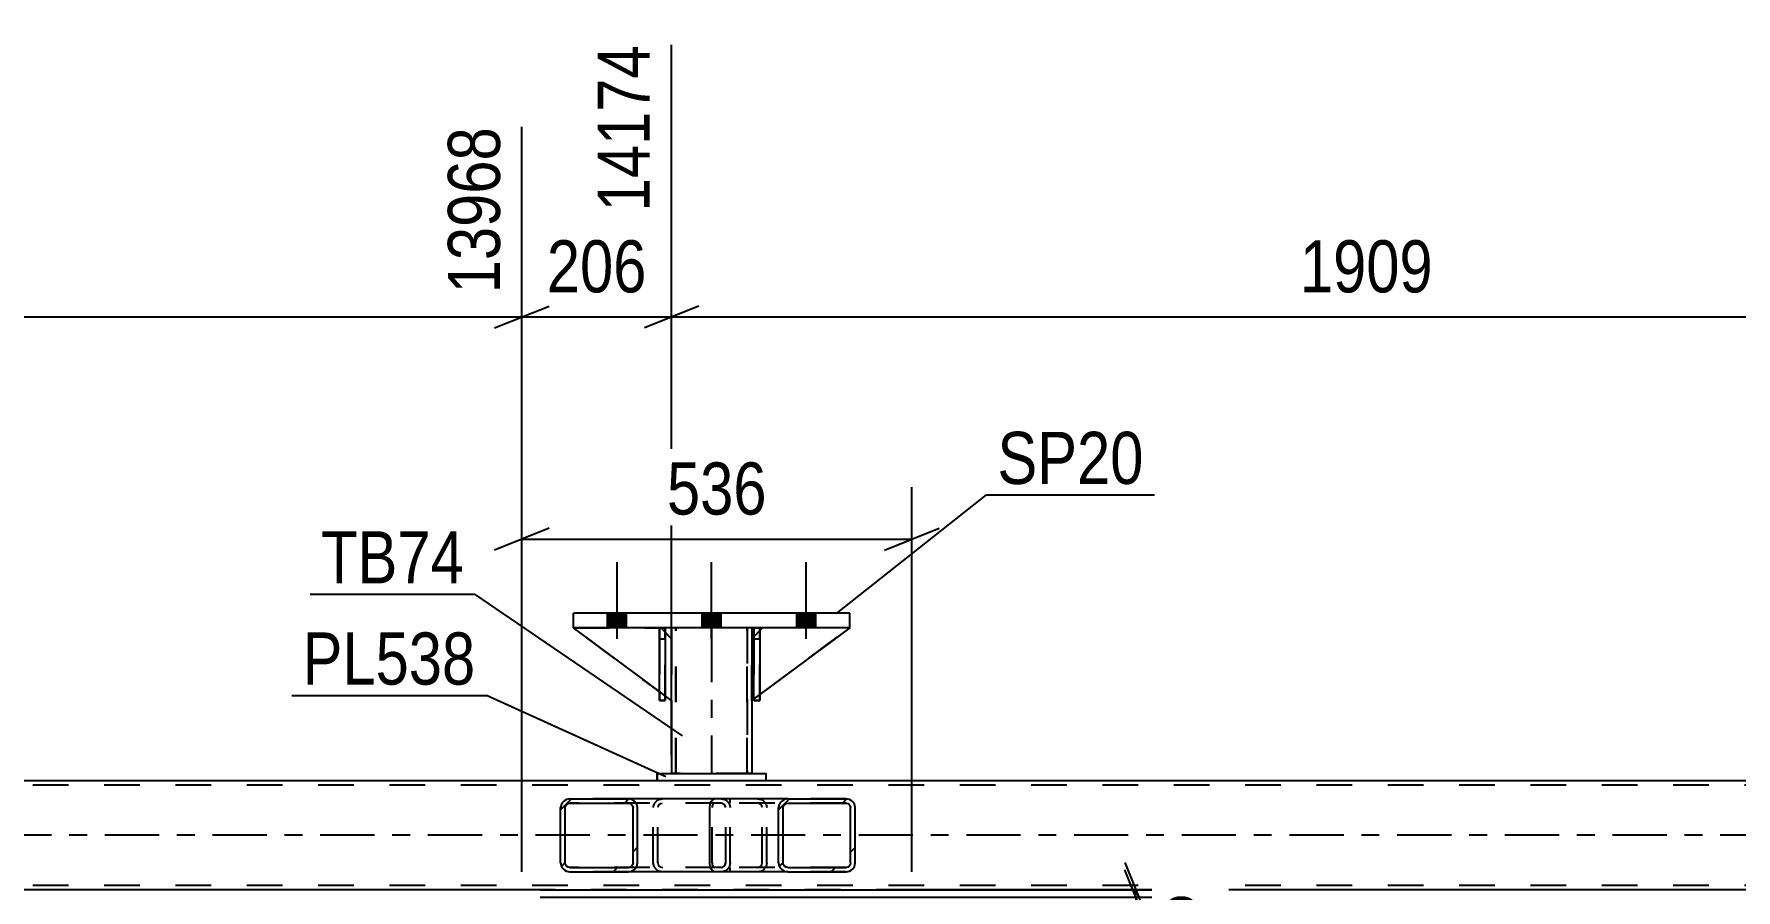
# Model space of a CAD drawing. Header units: millimetres. Extents: x -836 to 353, y -855 to -14.
# Drawn here: x -268.9 to -175.3, y -484.3 to -437.3 of the extents above; entities that cross this region are included whole.
import ezdxf

# ---------------------------------------------------------------- set-up
doc = ezdxf.new("R2010")
doc.units = ezdxf.units.MM
doc.linetypes.add('DXK_LINE_DOT2', pattern=[3.9198, 1.9599, -1.9599])
doc.linetypes.add('DXK_LINE_DOT3', pattern=[5.9187, 2.979, -0.9799, 0.9799, -0.9799])
doc.styles.add('Arial Narrow', font='ARIALN.TTF', dxfattribs={"height": 0.2})

# ---------------------------------------------------------------- blocks, each defined once
blk = doc.blocks.new('Bolt-570393895-8527 - 8355')
at = {"linetype": 'Continuous'}
for points in [[(-237.332, -469.904), (-236.292, -469.904), (-236.292, -469.104), (-237.332, -469.104)], [(-237.331, -469.904), (-236.291, -469.904), (-236.291, -469.104), (-237.331, -469.104)], [(-237.331, -469.904), (-236.291, -469.904), (-236.291, -469.104), (-237.331, -469.104)], [(-232.132, -469.904), (-231.092, -469.904), (-231.092, -469.104), (-232.132, -469.104)], [(-232.131, -469.904), (-231.091, -469.904), (-231.091, -469.104), (-232.131, -469.104)], [(-226.932, -469.904), (-225.892, -469.904), (-225.892, -469.104), (-226.932, -469.104)], [(-226.931, -469.904), (-225.891, -469.904), (-225.891, -469.104), (-226.931, -469.104)], [(-226.931, -469.904), (-225.891, -469.904), (-225.891, -469.104), (-226.931, -469.104)]]:
    blk.add_hatch(color=1, dxfattribs=at).paths.add_polyline_path(points)
at = {"color": 1, "linetype": 'Continuous'}
for p, q in [((-236.812, -470.504), (-236.812, -466.304)), ((-236.811, -470.504), (-236.811, -466.304)), ((-236.811, -470.504), (-236.811, -466.304)), ((-231.612, -470.504), (-231.612, -466.304)), ((-231.611, -470.504), (-231.611, -466.304)), ((-226.412, -470.504), (-226.412, -466.304)), ((-226.411, -470.504), (-226.411, -466.304)), ((-226.411, -470.504), (-226.411, -466.304)), ((-237.332, -469.904), (-237.332, -469.104)), ((-237.331, -469.904), (-237.331, -469.104)), ((-237.331, -469.904), (-237.331, -469.104)), ((-236.292, -469.904), (-236.292, -469.104)), ((-236.291, -469.904), (-236.291, -469.104)), ((-236.291, -469.904), (-236.291, -469.104)), ((-232.132, -469.904), (-232.132, -469.104)), ((-232.131, -469.904), (-232.131, -469.104)), ((-231.092, -469.904), (-231.092, -469.104)), ((-231.091, -469.904), (-231.091, -469.104)), ((-226.932, -469.904), (-226.932, -469.104)), ((-226.931, -469.904), (-226.931, -469.104)), ((-226.931, -469.904), (-226.931, -469.104)), ((-225.892, -469.904), (-225.892, -469.104)), ((-225.891, -469.904), (-225.891, -469.104)), ((-225.891, -469.904), (-225.891, -469.104))]:
    blk.add_line(p, q, dxfattribs=at)
blk = doc.blocks.new('Part-570393895-8495 - 8355')
at = {"linetype": 'Continuous'}
h = blk.add_hatch(dxfattribs=at)
h.set_pattern_fill('', scale=0.7, style=0, pattern_type=0)
h.set_pattern_definition([(45, (-239.8724, -483.008), (-1.57154, 1.57154), [])])
h.paths.add_polyline_path([(-239.911, -482.824), (-239.872, -483.008), (-239.762, -483.164), (-239.598, -483.268), (-239.403, -483.304), (-236.188, -483.304), (-235.994, -483.268), (-235.829, -483.164), (-235.719, -483.008), (-235.681, -482.824), (-235.681, -479.784), (-235.719, -479.601), (-235.829, -479.445), (-235.994, -479.341), (-236.188, -479.304), (-239.403, -479.304), (-239.598, -479.341), (-239.762, -479.445), (-239.872, -479.601), (-239.911, -479.784)])
h.paths.add_polyline_path([(-239.638, -479.692), (-239.583, -479.615), (-239.501, -479.563), (-239.403, -479.544), (-236.188, -479.544), (-236.091, -479.563), (-236.009, -479.615), (-235.954, -479.692), (-235.934, -479.784), (-235.934, -482.824), (-235.954, -482.916), (-236.009, -482.994), (-236.091, -483.046), (-236.188, -483.064), (-239.403, -483.064), (-239.501, -483.046), (-239.583, -482.994), (-239.638, -482.916), (-239.657, -482.824), (-239.657, -479.784)])
at = {"color": 2, "linetype": 'Continuous'}
for p, q in [((-239.872, -479.601), (-239.911, -479.784)), ((-239.911, -482.824), (-239.911, -479.784)), ((-239.657, -479.784), (-239.638, -479.692)), ((-239.657, -482.824), (-239.657, -479.784)), ((-239.638, -479.692), (-239.583, -479.615)), ((-239.403, -479.304), (-239.598, -479.341)), ((-239.583, -479.615), (-239.501, -479.563)), ((-239.501, -479.563), (-239.403, -479.544)), ((-239.403, -479.304), (-236.188, -479.304)), ((-239.403, -479.544), (-236.188, -479.544)), ((-231.455, -479.304), (-236.188, -479.304)), ((-235.994, -479.341), (-236.188, -479.304)), ((-236.188, -479.544), (-236.091, -479.563)), ((-236.091, -479.563), (-236.009, -479.615)), ((-236.009, -479.615), (-235.954, -479.692)), ((-235.954, -479.692), (-235.934, -479.784)), ((-235.934, -482.824), (-235.934, -479.784)), ((-235.681, -479.784), (-235.719, -479.601)), ((-235.681, -482.824), (-235.681, -479.784)), ((-239.911, -482.824), (-239.872, -483.008)), ((-239.638, -482.916), (-239.657, -482.824)), ((-239.583, -482.994), (-239.638, -482.916)), ((-239.598, -483.268), (-239.403, -483.304)), ((-239.501, -483.046), (-239.583, -482.994)), ((-239.403, -483.064), (-239.501, -483.046)), ((-239.403, -483.064), (-236.188, -483.064)), ((-239.403, -483.304), (-236.188, -483.304)), ((-236.091, -483.046), (-236.188, -483.064)), ((-236.188, -483.304), (-235.994, -483.268)), ((-231.455, -483.304), (-236.188, -483.304)), ((-236.009, -482.994), (-236.091, -483.046)), ((-235.954, -482.916), (-236.009, -482.994)), ((-235.934, -482.824), (-235.954, -482.916)), ((-235.719, -483.008), (-235.681, -482.824))]:
    blk.add_line(p, q, dxfattribs=at)
at = {"color": 7, "linetype": 'DXK_LINE_DOT2'}
for p, q in [((-236.188, -479.304), (-239.403, -479.304)), ((-231.095, -479.544), (-239.403, -479.544)), ((-234.817, -479.784), (-234.779, -479.601)), ((-234.817, -482.824), (-234.817, -479.784)), ((-234.544, -479.692), (-234.563, -479.784)), ((-234.563, -482.824), (-234.563, -479.784)), ((-234.489, -479.615), (-234.544, -479.692)), ((-234.504, -479.341), (-234.31, -479.304)), ((-234.489, -479.615), (-234.467, -479.601)), ((-234.467, -479.601), (-234.407, -479.563)), ((-234.407, -479.563), (-234.31, -479.544)), ((-231.095, -479.304), (-231.455, -479.304)), ((-231.095, -479.304), (-230.9, -479.341)), ((-230.997, -479.563), (-231.095, -479.544)), ((-230.915, -479.615), (-230.997, -479.563)), ((-230.86, -479.692), (-230.915, -479.615)), ((-230.841, -479.784), (-230.86, -479.692)), ((-230.841, -482.824), (-230.841, -479.784)), ((-230.626, -479.601), (-230.587, -479.784)), ((-230.587, -482.824), (-230.587, -479.784)), ((-231.095, -483.064), (-239.403, -483.064)), ((-236.188, -483.304), (-239.403, -483.304)), ((-234.779, -483.008), (-234.817, -482.824)), ((-234.563, -482.824), (-234.544, -482.916)), ((-234.544, -482.916), (-234.489, -482.994)), ((-234.31, -483.304), (-234.504, -483.268)), ((-234.489, -482.994), (-234.467, -483.008)), ((-234.467, -483.008), (-234.407, -483.046)), ((-234.407, -483.046), (-234.31, -483.064)), ((-231.095, -483.304), (-231.455, -483.304)), ((-231.095, -483.064), (-230.997, -483.046)), ((-230.9, -483.268), (-231.095, -483.304)), ((-230.997, -483.046), (-230.915, -482.994)), ((-230.915, -482.994), (-230.86, -482.916)), ((-230.86, -482.916), (-230.841, -482.824)), ((-230.587, -482.824), (-230.626, -483.008))]:
    blk.add_line(p, q, dxfattribs=at)
at = {"color": 2, "linetype": 'Continuous'}
for centre, start, end in [((-239.421, -479.803), 110.9282, 155.86474), ((-236.171, -479.803), 24.13526, 69.0718), ((-239.421, -482.806), 204.13526, 249.0718), ((-236.171, -482.806), 290.9282, 335.86474)]:
    blk.add_arc(centre, 0.495, start, end, dxfattribs=at)
at = {"color": 7, "linetype": 'DXK_LINE_DOT2'}
for centre, start, end in [((-234.327, -479.803), 110.9282, 155.86474), ((-231.077, -479.803), 24.13526, 69.0718), ((-234.327, -482.806), 204.13526, 249.0718), ((-231.077, -482.806), 290.9282, 335.86474)]:
    blk.add_arc(centre, 0.495, start, end, dxfattribs=at)
blk = doc.blocks.new('Part-570393895-8940 - 8355')
at = {"linetype": 'Continuous'}
h = blk.add_hatch(dxfattribs=at)
h.set_pattern_fill('', scale=0.7, style=0, pattern_type=0)
h.set_pattern_definition([(45, (-227.8918, -483.008), (-1.57154, 1.57154), [])])
h.paths.add_polyline_path([(-227.93, -482.824), (-227.892, -483.008), (-227.782, -483.164), (-227.618, -483.268), (-227.425, -483.304), (-224.225, -483.304), (-224.032, -483.268), (-223.868, -483.164), (-223.759, -483.008), (-223.72, -482.824), (-223.72, -479.784), (-223.759, -479.601), (-223.868, -479.445), (-224.032, -479.341), (-224.225, -479.304), (-227.425, -479.304), (-227.618, -479.341), (-227.782, -479.445), (-227.892, -479.601), (-227.93, -479.784)])
h.paths.add_polyline_path([(-227.658, -479.692), (-227.604, -479.615), (-227.522, -479.563), (-227.425, -479.544), (-224.225, -479.544), (-224.129, -479.563), (-224.047, -479.615), (-223.992, -479.692), (-223.973, -479.784), (-223.973, -482.824), (-223.992, -482.916), (-224.047, -482.994), (-224.129, -483.046), (-224.225, -483.064), (-227.425, -483.064), (-227.522, -483.046), (-227.604, -482.994), (-227.658, -482.916), (-227.678, -482.824), (-227.678, -479.784)])
at = {"color": 2, "linetype": 'Continuous'}
for p, q in [((-231.714, -479.784), (-231.694, -479.601)), ((-231.714, -482.824), (-231.714, -479.784)), ((-231.694, -479.601), (-231.638, -479.445)), ((-231.638, -479.445), (-231.554, -479.341)), ((-231.554, -479.341), (-231.455, -479.304)), ((-227.425, -479.304), (-231.455, -479.304)), ((-227.892, -479.601), (-227.93, -479.784)), ((-227.93, -482.824), (-227.93, -479.784)), ((-227.678, -479.784), (-227.658, -479.692)), ((-227.678, -482.824), (-227.678, -479.784)), ((-227.658, -479.692), (-227.604, -479.615)), ((-227.425, -479.304), (-227.618, -479.341)), ((-227.604, -479.615), (-227.522, -479.563)), ((-227.522, -479.563), (-227.425, -479.544)), ((-227.425, -479.304), (-224.225, -479.304)), ((-227.425, -479.544), (-224.225, -479.544)), ((-224.032, -479.341), (-224.225, -479.304)), ((-224.225, -479.544), (-224.129, -479.563)), ((-224.129, -479.563), (-224.047, -479.615)), ((-224.047, -479.615), (-223.992, -479.692)), ((-223.992, -479.692), (-223.973, -479.784)), ((-223.973, -482.824), (-223.973, -479.784)), ((-223.72, -479.784), (-223.759, -479.601)), ((-223.72, -482.824), (-223.72, -479.784)), ((-231.694, -483.008), (-231.714, -482.824)), ((-231.638, -483.164), (-231.694, -483.008)), ((-231.554, -483.268), (-231.638, -483.164)), ((-231.455, -483.304), (-231.554, -483.268)), ((-227.425, -483.304), (-231.455, -483.304)), ((-227.93, -482.824), (-227.892, -483.008)), ((-227.658, -482.916), (-227.678, -482.824)), ((-227.604, -482.994), (-227.658, -482.916)), ((-227.618, -483.268), (-227.425, -483.304)), ((-227.522, -483.046), (-227.604, -482.994)), ((-227.425, -483.064), (-227.522, -483.046)), ((-227.425, -483.064), (-224.225, -483.064)), ((-227.425, -483.304), (-224.225, -483.304)), ((-224.129, -483.046), (-224.225, -483.064)), ((-224.225, -483.304), (-224.032, -483.268)), ((-224.047, -482.994), (-224.129, -483.046)), ((-223.992, -482.916), (-224.047, -482.994)), ((-223.973, -482.824), (-223.992, -482.916)), ((-223.759, -483.008), (-223.72, -482.824))]:
    blk.add_line(p, q, dxfattribs=at)
at = {"color": 7, "linetype": 'DXK_LINE_DOT2'}
for p, q in [((-231.575, -479.692), (-231.585, -479.784)), ((-231.585, -482.824), (-231.585, -479.784)), ((-231.547, -479.615), (-231.575, -479.692)), ((-231.505, -479.563), (-231.547, -479.615)), ((-231.455, -479.544), (-231.505, -479.563)), ((-224.225, -479.544), (-231.455, -479.544)), ((-230.587, -479.544), (-230.587, -479.304)), ((-229.084, -479.304), (-228.891, -479.341)), ((-228.987, -479.563), (-229.084, -479.544)), ((-228.905, -479.615), (-228.987, -479.563)), ((-228.851, -479.692), (-228.905, -479.615)), ((-228.831, -479.784), (-228.851, -479.692)), ((-228.831, -482.824), (-228.831, -479.784)), ((-228.617, -479.601), (-228.579, -479.784)), ((-228.579, -482.824), (-228.579, -479.784)), ((-224.225, -479.304), (-227.425, -479.304)), ((-231.585, -482.824), (-231.575, -482.916)), ((-231.575, -482.916), (-231.547, -482.994)), ((-231.547, -482.994), (-231.505, -483.046)), ((-231.505, -483.046), (-231.455, -483.064)), ((-224.225, -483.064), (-231.455, -483.064)), ((-230.587, -483.304), (-230.587, -483.064)), ((-229.084, -483.064), (-228.987, -483.046)), ((-228.891, -483.268), (-229.084, -483.304)), ((-228.987, -483.046), (-228.905, -482.994)), ((-228.905, -482.994), (-228.851, -482.916)), ((-228.851, -482.916), (-228.831, -482.824)), ((-228.579, -482.824), (-228.617, -483.008)), ((-224.225, -483.304), (-227.425, -483.304))]:
    blk.add_line(p, q, dxfattribs=at)
for centre, start, end in [((-229.068, -479.801), 23.99276, 68.9397), ((-229.068, -482.807), 291.0603, 336.00724)]:
    blk.add_arc(centre, 0.493, start, end, dxfattribs=at)
at = {"color": 2, "linetype": 'Continuous'}
for centre, start, end in [((-227.441, -479.801), 111.0603, 156.00724), ((-224.209, -479.801), 23.99276, 68.9397), ((-227.441, -482.807), 203.99276, 248.9397), ((-224.209, -482.807), 291.0603, 336.00724)]:
    blk.add_arc(centre, 0.493, start, end, dxfattribs=at)
blk = doc.blocks.new('Part-570393895-8611 - 8355')
at = {"color": 2, "linetype": 'Continuous'}
for p, q in [((-234.485, -470.5), (-234.485, -469.904)), ((-234.485, -473.904), (-234.484, -469.904)), ((-234.164, -469.904), (-234.484, -469.904)), ((-234.164, -469.904), (-234.165, -473.904)), ((-234.165, -473.904), (-234.485, -473.904))]:
    blk.add_line(p, q, dxfattribs=at)
at = {"color": 7, "linetype": 'DXK_LINE_DOT2'}
for p, q in [((-234.485, -469.904), (-234.484, -469.904)), ((-234.484, -469.904), (-234.485, -469.904)), ((-234.485, -470.5), (-234.485, -473.904)), ((-234.485, -470.504), (-234.165, -470.504)), ((-234.165, -470.504), (-234.165, -469.904)), ((-234.165, -469.904), (-234.164, -469.904)), ((-234.165, -473.904), (-234.165, -470.504))]:
    blk.add_line(p, q, dxfattribs=at)
blk = doc.blocks.new('Part-570393895-8613 - 8355')
at = {"color": 7, "linetype": 'DXK_LINE_DOT2'}
for p, q in [((-234.485, -469.904), (-234.486, -469.904)), ((-234.486, -469.904), (-234.485, -473.904)), ((-234.486, -469.904), (-234.165, -469.904)), ((-234.485, -470.504), (-234.485, -469.904)), ((-234.485, -470.504), (-234.485, -473.405)), ((-234.485, -470.504), (-234.165, -470.504)), ((-234.165, -473.904), (-234.166, -469.904)), ((-234.165, -469.904), (-234.165, -470.504)), ((-234.165, -470.504), (-234.165, -473.904)), ((-234.485, -473.904), (-234.165, -473.904))]:
    blk.add_line(p, q, dxfattribs=at)
at = {"color": 2, "linetype": 'Continuous'}
blk.add_line((-234.485, -473.405), (-234.485, -473.904), dxfattribs=at)
blk = doc.blocks.new('Part-570393895-8676 - 8355')
at = {"color": 7, "linetype": 'DXK_LINE_DOT2'}
for p, q in [((-229.411, -470.504), (-228.811, -469.904)), ((-229.411, -473.904), (-224.011, -469.904)), ((-229.411, -473.904), (-229.411, -470.504)), ((-228.964, -470.057), (-229.284, -470.377)), ((-224.011, -469.904), (-228.811, -469.904)), ((-228.965, -473.573), (-229.285, -473.81))]:
    blk.add_line(p, q, dxfattribs=at)
at = {"color": 2, "linetype": 'Continuous'}
for p, q in [((-229.284, -470.377), (-229.411, -470.504)), ((-229.411, -470.504), (-229.411, -473.904)), ((-229.411, -470.504), (-229.411, -470.504)), ((-224.011, -469.904), (-228.965, -473.573)), ((-228.811, -469.904), (-228.964, -470.057)), ((-229.285, -473.81), (-229.411, -473.904)), ((-229.411, -473.904), (-229.411, -473.904))]:
    blk.add_line(p, q, dxfattribs=at)
blk = doc.blocks.new('Part-570393895-8677 - 8355')
at = {"color": 7, "linetype": 'DXK_LINE_DOT2'}
for p, q in [((-228.811, -469.904), (-229.411, -470.504)), ((-229.411, -473.904), (-224.012, -469.904)), ((-229.411, -470.504), (-228.811, -469.904)), ((-224.012, -469.904), (-229.411, -473.904)), ((-229.411, -470.504), (-229.411, -473.904)), ((-229.411, -470.504), (-229.411, -470.504)), ((-229.411, -473.904), (-229.411, -470.504)), ((-224.012, -469.904), (-228.811, -469.904)), ((-229.411, -473.904), (-229.411, -473.904))]:
    blk.add_line(p, q, dxfattribs=at)
blk = doc.blocks.new('Part-570393895-8712 - 8355')
at = {"color": 2, "linetype": 'Continuous'}
for p, q in [((-234.612, -477.904), (-234.612, -478.304)), ((-234.611, -478.304), (-234.611, -477.904)), ((-234.611, -477.904), (-228.611, -477.904)), ((-228.611, -478.304), (-228.611, -477.904)), ((-228.611, -478.304), (-234.611, -478.304))]:
    blk.add_line(p, q, dxfattribs=at)
at = {"color": 7, "linetype": 'DXK_LINE_DOT2'}
for p, q in [((-234.611, -477.904), (-234.612, -477.904)), ((-234.612, -477.904), (-234.611, -477.904)), ((-228.612, -478.304), (-228.612, -477.904)), ((-234.612, -478.304), (-234.611, -478.304)), ((-234.611, -478.304), (-234.612, -478.304))]:
    blk.add_line(p, q, dxfattribs=at)
blk = doc.blocks.new('Part-570393895-8717 - 8355')
at = {"color": 2, "linetype": 'Continuous'}
for p, q in [((-233.812, -469.904), (-233.812, -470.503)), ((-233.811, -469.904), (-233.811, -470.504)), ((-229.411, -469.904), (-229.411, -470.504)), ((-233.812, -473.904), (-233.812, -477.904)), ((-233.811, -473.904), (-233.811, -477.904)), ((-229.411, -473.904), (-229.411, -477.904))]:
    blk.add_line(p, q, dxfattribs=at)
at = {"color": 7, "linetype": 'DXK_LINE_DOT2'}
for p, q in [((-229.411, -469.904), (-233.812, -469.904)), ((-233.812, -470.503), (-233.812, -473.904)), ((-233.811, -470.504), (-233.811, -473.904)), ((-233.572, -477.904), (-233.572, -469.904)), ((-233.571, -477.904), (-233.571, -469.904)), ((-229.652, -477.904), (-229.652, -469.904)), ((-229.651, -469.904), (-229.651, -477.904)), ((-229.412, -469.904), (-229.412, -477.904)), ((-229.411, -470.504), (-229.411, -473.904)), ((-229.411, -477.904), (-233.812, -477.904))]:
    blk.add_line(p, q, dxfattribs=at)
at = {"color": 7, "linetype": 'DXK_LINE_DOT3'}
blk.add_line((-231.611, -469.904), (-231.611, -477.904), dxfattribs=at)
blk = doc.blocks.new('Part-570393895-8727 - 8355')
at = {"color": 2, "linetype": 'Continuous'}
for p, q in [((-224.011, -469.104), (-239.212, -469.104)), ((-239.212, -469.904), (-239.212, -469.104)), ((-239.211, -469.904), (-239.211, -469.104)), ((-224.011, -469.904), (-224.011, -469.104)), ((-224.011, -469.904), (-239.212, -469.904))]:
    blk.add_line(p, q, dxfattribs=at)
at = {"color": 7, "linetype": 'DXK_LINE_DOT2'}
for p, q in [((-224.012, -469.904), (-224.012, -469.104)), ((-239.212, -469.904), (-239.212, -469.904)), ((-239.212, -469.904), (-239.212, -469.904))]:
    blk.add_line(p, q, dxfattribs=at)
blk = doc.blocks.new('Part-570393895-8728 - 8355')
at = {"color": 2, "linetype": 'Continuous'}
for p, q in [((-239.211, -469.904), (-239.211, -469.904)), ((-234.485, -473.405), (-239.211, -469.904)), ((-233.811, -470.504), (-234.164, -470.151)), ((-233.811, -470.504), (-233.811, -470.504)), ((-233.811, -473.904), (-233.811, -470.504)), ((-233.811, -473.904), (-234.165, -473.642)), ((-233.811, -473.904), (-233.811, -473.904))]:
    blk.add_line(p, q, dxfattribs=at)
at = {"color": 7, "linetype": 'DXK_LINE_DOT2'}
for p, q in [((-233.811, -473.904), (-239.211, -469.904)), ((-239.211, -469.904), (-239.211, -469.904)), ((-239.211, -469.904), (-234.411, -469.904)), ((-234.411, -469.904), (-233.811, -470.504)), ((-234.164, -470.151), (-234.411, -469.904)), ((-233.811, -470.504), (-233.811, -473.904)), ((-234.165, -473.642), (-234.485, -473.405))]:
    blk.add_line(p, q, dxfattribs=at)
blk = doc.blocks.new('Part-570393895-8729 - 8355')
at = {"color": 2, "linetype": 'Continuous'}
blk.add_line((-239.212, -469.904), (-239.212, -469.904), dxfattribs=at)
at = {"color": 7, "linetype": 'DXK_LINE_DOT2'}
for p, q in [((-233.812, -473.904), (-239.212, -469.904)), ((-233.812, -473.904), (-239.212, -469.904)), ((-239.212, -469.904), (-234.412, -469.904)), ((-234.412, -469.904), (-233.812, -470.504)), ((-233.812, -470.504), (-234.412, -469.904)), ((-233.812, -470.504), (-233.812, -473.904)), ((-233.812, -470.504), (-233.812, -470.504)), ((-233.812, -473.904), (-233.812, -470.504)), ((-233.812, -473.904), (-233.812, -473.904))]:
    blk.add_line(p, q, dxfattribs=at)
blk = doc.blocks.new('Part-570393895-8974 - 8355')
at = {"color": 2, "linetype": 'Continuous'}
for p, q in [((-229.285, -470.5), (-229.285, -469.904)), ((-229.285, -473.904), (-229.284, -469.904)), ((-228.964, -469.904), (-229.284, -469.904)), ((-228.964, -469.904), (-228.965, -473.904)), ((-228.965, -473.904), (-229.285, -473.904))]:
    blk.add_line(p, q, dxfattribs=at)
at = {"color": 7, "linetype": 'DXK_LINE_DOT2'}
for p, q in [((-229.285, -469.904), (-229.284, -469.904)), ((-229.284, -469.904), (-229.285, -469.904)), ((-229.285, -470.5), (-229.285, -473.904)), ((-229.285, -470.504), (-228.965, -470.504)), ((-228.965, -470.504), (-228.965, -469.904)), ((-228.965, -469.904), (-228.964, -469.904)), ((-228.965, -473.904), (-228.965, -470.504))]:
    blk.add_line(p, q, dxfattribs=at)
blk = doc.blocks.new('Part-570393895-8909 - 8355')
at = {"color": 7, "linetype": 'DXK_LINE_DOT2'}
for p, q in [((-125.85, -478.544), (-800.782, -478.544)), ((-228.611, -478.304), (-234.611, -478.304)), ((-125.85, -484.064), (-800.782, -484.064)), ((-220.605, -484.304), (-242.045, -484.304))]:
    blk.add_line(p, q, dxfattribs=at)
at = {"color": 2, "linetype": 'Continuous'}
for p, q in [((-234.611, -478.304), (-397.828, -478.304)), ((-125.85, -478.304), (-228.611, -478.304)), ((-242.045, -484.304), (-305.213, -484.304)), ((-157.437, -484.304), (-220.605, -484.304))]:
    blk.add_line(p, q, dxfattribs=at)
at = {"color": 7, "linetype": 'DXK_LINE_DOT3'}
blk.add_line((-125.85, -481.304), (-800.782, -481.304), dxfattribs=at)
blk = doc.blocks.new('Part-570393895-8981 - 8355')
at = {"color": 2, "linetype": 'Continuous'}
for p, q in [((-229.286, -469.904), (-229.286, -470.378)), ((-229.285, -469.904), (-229.285, -470.378)), ((-229.285, -473.81), (-229.285, -473.904))]:
    blk.add_line(p, q, dxfattribs=at)
at = {"color": 7, "linetype": 'DXK_LINE_DOT2'}
for p, q in [((-229.285, -469.904), (-229.286, -469.904)), ((-229.286, -469.904), (-228.965, -469.904)), ((-229.286, -470.378), (-229.285, -473.904)), ((-229.285, -470.378), (-229.285, -470.504)), ((-229.285, -470.504), (-229.285, -473.81)), ((-229.285, -470.504), (-228.965, -470.504)), ((-228.965, -473.904), (-228.966, -469.904)), ((-228.965, -469.904), (-228.965, -470.504)), ((-228.965, -470.504), (-228.965, -473.904)), ((-229.285, -473.904), (-228.965, -473.904))]:
    blk.add_line(p, q, dxfattribs=at)
blk = doc.blocks.new('StraightDimension-570393895-9359 - 8355')
at = {"color": 7, "linetype": 'Continuous'}
for p, q in [((-208.902, -482.804), (-207.702, -485.804)), ((-207.702, -486.204), (-208.902, -483.204)), ((-241.045, -484.304), (-205.902, -484.304)), ((-208.302, -484.704), (-208.302, -484.304)), ((-241.045, -484.704), (-205.902, -484.704)), ((-208.302, -484.704), (-208.302, -490.611)), ((-208.302, -484.704), (-208.302, -490.611))]:
    blk.add_line(p, q, dxfattribs=at)
at = {"color": 0, "linetype": 'Continuous'}
blk.add_wipeout([(-203.202, -483.863), (-207.402, -483.863), (-207.402, -491.452), (-203.202, -491.452)], dxfattribs=at)
at = {"color": 0}
blk.add_wipeout([(-209.052, -485.229), (-213.252, -485.229), (-213.252, -490.086), (-209.052, -490.086)], dxfattribs=at)
at = {"color": 3, "linetype": 'Continuous', "style": 'Arial Narrow'}
blk.add_text('TYP', height=2.8633, rotation=90.00021, dxfattribs=at).set_placement((-203.802, -490.852))
at = {"color": 3, "style": 'Arial Narrow'}
blk.add_text('10', height=2.8633, rotation=90.00021, dxfattribs=at).set_placement((-209.652, -489.486))
blk = doc.blocks.new('StraightDimension-570393895-9894 - 8355')
at = {"color": 7, "linetype": 'Continuous'}
for p, q in [((-326.653, -483.304), (-326.653, -442.389)), ((-242.045, -483.304), (-242.045, -442.389)), ((-325.153, -452.23), (-328.153, -453.43)), ((-243.545, -453.43), (-240.545, -452.23)), ((-326.653, -452.83), (-242.045, -452.83))]:
    blk.add_line(p, q, dxfattribs=at)
at = {"color": 0}
blk.add_wipeout([(-280.093, -452.08), (-280.093, -447.88), (-288.605, -447.88), (-288.605, -452.08)], dxfattribs=at)
at = {"color": 3, "style": 'Arial Narrow'}
blk.add_text('2115', height=2.8633, dxfattribs=at).set_placement((-288.005, -451.48))
at = {"color": 0, "linetype": 'Continuous'}
blk.add_wipeout([(-242.645, -441.789), (-246.845, -441.789), (-246.845, -452.13), (-242.645, -452.13)], dxfattribs=at)
at = {"color": 3, "linetype": 'Continuous', "style": 'Arial Narrow'}
blk.add_text('13968', height=2.8633, rotation=90.00021, dxfattribs=at).set_placement((-243.245, -451.53))
blk = doc.blocks.new('StraightDimension-570393895-9904 - 8355')
at = {"color": 7, "linetype": 'Continuous'}
for p, q in [((-233.811, -476.904), (-233.811, -437.889)), ((-242.045, -483.304), (-242.045, -442.389)), ((-243.545, -453.43), (-240.545, -452.23)), ((-232.311, -452.23), (-235.311, -453.43)), ((-242.045, -452.83), (-233.811, -452.83))]:
    blk.add_line(p, q, dxfattribs=at)
at = {"color": 0}
blk.add_wipeout([(-234.586, -452.08), (-234.586, -447.88), (-241.27, -447.88), (-241.27, -452.08)], dxfattribs=at)
at = {"color": 3, "style": 'Arial Narrow'}
blk.add_text('206', height=2.8633, dxfattribs=at).set_placement((-240.67, -451.48))
at = {"color": 0, "linetype": 'Continuous'}
blk.add_wipeout([(-234.411, -437.289), (-238.611, -437.289), (-238.611, -447.63), (-234.411, -447.63)], dxfattribs=at)
at = {"color": 3, "linetype": 'Continuous', "style": 'Arial Narrow'}
blk.add_text('14174', height=2.8633, rotation=90.00021, dxfattribs=at).set_placement((-235.011, -447.03))
blk = doc.blocks.new('StraightDimension-570393895-9914 - 8355')
at = {"color": 7, "linetype": 'Continuous'}
for p, q in [((-233.811, -476.904), (-233.811, -437.889)), ((-157.437, -483.304), (-157.437, -442.389)), ((-232.311, -452.23), (-235.311, -453.43)), ((-158.937, -453.43), (-155.937, -452.23)), ((-233.811, -452.83), (-157.437, -452.83))]:
    blk.add_line(p, q, dxfattribs=at)
at = {"color": 0}
blk.add_wipeout([(-191.368, -452.08), (-191.368, -447.88), (-199.88, -447.88), (-199.88, -452.08)], dxfattribs=at)
at = {"color": 3, "style": 'Arial Narrow'}
blk.add_text('1909', height=2.8633, dxfattribs=at).set_placement((-199.28, -451.48))
at = {"color": 0, "linetype": 'Continuous'}
blk.add_wipeout([(-158.037, -441.789), (-162.237, -441.789), (-162.237, -452.13), (-158.037, -452.13)], dxfattribs=at)
at = {"color": 3, "linetype": 'Continuous', "style": 'Arial Narrow'}
blk.add_text('16084', height=2.8633, rotation=90.00021, dxfattribs=at).set_placement((-158.637, -451.53))
blk = doc.blocks.new('StraightDimension-570393895-10051 - 8355')
at = {"color": 7, "linetype": 'Continuous'}
for p, q in [((-242.045, -483.304), (-242.045, -462.184)), ((-220.605, -483.304), (-220.605, -462.184)), ((-240.545, -464.434), (-243.545, -465.634)), ((-222.105, -465.634), (-219.105, -464.434)), ((-242.045, -465.034), (-220.605, -465.034))]:
    blk.add_line(p, q, dxfattribs=at)
at = {"color": 0}
blk.add_wipeout([(-227.983, -464.284), (-227.983, -460.084), (-234.667, -460.084), (-234.667, -464.284)], dxfattribs=at)
at = {"color": 3, "style": 'Arial Narrow'}
blk.add_text('536', height=2.8633, dxfattribs=at).set_placement((-234.067, -463.684))
blk = doc.blocks.new('Mark-570393895-8713 - 8355')
at = {"color": 30, "linetype": 'Continuous'}
for p in [(-253.676, -468.064), (-233.206, -475.847)]:
    blk.add_line(p, (-244.622, -468.064), dxfattribs=at)
at = {"color": 0}
blk.add_wipeout([(-245.222, -467.464), (-245.222, -464.464), (-253.076, -464.464), (-253.076, -467.464)], dxfattribs=at)
blk.add_wipeout([(-245.222, -467.464), (-245.222, -464.464), (-253.076, -464.464), (-253.076, -467.464)], dxfattribs=at)
at = {"color": 3, "style": 'Arial Narrow'}
blk.add_text('TB74', height=2.8633, dxfattribs=at).set_placement((-253.076, -467.464))
blk = doc.blocks.new('Mark-570393895-8708 - 8355')
at = {"color": 30, "linetype": 'Continuous'}
for p in [(-254.693, -473.624), (-234.132, -478.092)]:
    blk.add_line(p, (-243.989, -473.624), dxfattribs=at)
at = {"color": 0}
blk.add_wipeout([(-244.589, -473.024), (-244.589, -470.024), (-254.093, -470.024), (-254.093, -473.024)], dxfattribs=at)
blk.add_wipeout([(-244.589, -473.024), (-244.589, -470.024), (-254.093, -470.024), (-254.093, -473.024)], dxfattribs=at)
at = {"color": 3, "style": 'Arial Narrow'}
blk.add_text('PL538', height=2.8633, dxfattribs=at).set_placement((-254.093, -473.024))
blk = doc.blocks.new('Mark-570393895-8723 - 8355')
at = {"color": 30, "linetype": 'Continuous'}
for p, q in [((-224.753, -469.126), (-216.504, -462.603)), ((-216.504, -462.603), (-207.265, -462.603))]:
    blk.add_line(p, q, dxfattribs=at)
at = {"color": 0}
blk.add_wipeout([(-207.865, -462.003), (-207.865, -459.003), (-215.904, -459.003), (-215.904, -462.003)], dxfattribs=at)
blk.add_wipeout([(-207.865, -462.003), (-207.865, -459.003), (-215.904, -459.003), (-215.904, -462.003)], dxfattribs=at)
at = {"color": 3, "style": 'Arial Narrow'}
blk.add_text('SP20', height=2.8633, dxfattribs=at).set_placement((-215.904, -462.003))

msp = doc.modelspace()

# ---------------------------------------------------------------- block references
for name in ['Bolt-570393895-8527 - 8355', 'Part-570393895-8727 - 8355', 'Part-570393895-8729 - 8355', 'Part-570393895-8728 - 8355', 'Part-570393895-8613 - 8355', 'Part-570393895-8611 - 8355', 'Part-570393895-8717 - 8355', 'Part-570393895-8676 - 8355', 'Part-570393895-8677 - 8355', 'Part-570393895-8981 - 8355', 'Part-570393895-8974 - 8355', 'Part-570393895-8712 - 8355', 'Part-570393895-8909 - 8355', 'Part-570393895-8495 - 8355', 'Part-570393895-8940 - 8355']:
    msp.add_blockref(name, (0, 0))

# ---------------------------------------------------------------- next in the draw order: block references
msp.add_blockref('StraightDimension-570393895-9359 - 8355', (0, 0))

# ---------------------------------------------------------------- next in the draw order: block references
msp.add_blockref('StraightDimension-570393895-9894 - 8355', (0, 0))

# ---------------------------------------------------------------- next in the draw order: block references
msp.add_blockref('StraightDimension-570393895-9904 - 8355', (0, 0))

# ---------------------------------------------------------------- next in the draw order: block references
msp.add_blockref('StraightDimension-570393895-9914 - 8355', (0, 0))

# ---------------------------------------------------------------- next in the draw order: block references
msp.add_blockref('StraightDimension-570393895-10051 - 8355', (0, 0))

# ---------------------------------------------------------------- next in the draw order: block references
for name in ['Mark-570393895-8723 - 8355', 'Mark-570393895-8713 - 8355']:
    msp.add_blockref(name, (0, 0))

# ---------------------------------------------------------------- next in the draw order: block references
msp.add_blockref('Mark-570393895-8708 - 8355', (0, 0))

doc.saveas('drawing.dxf')
